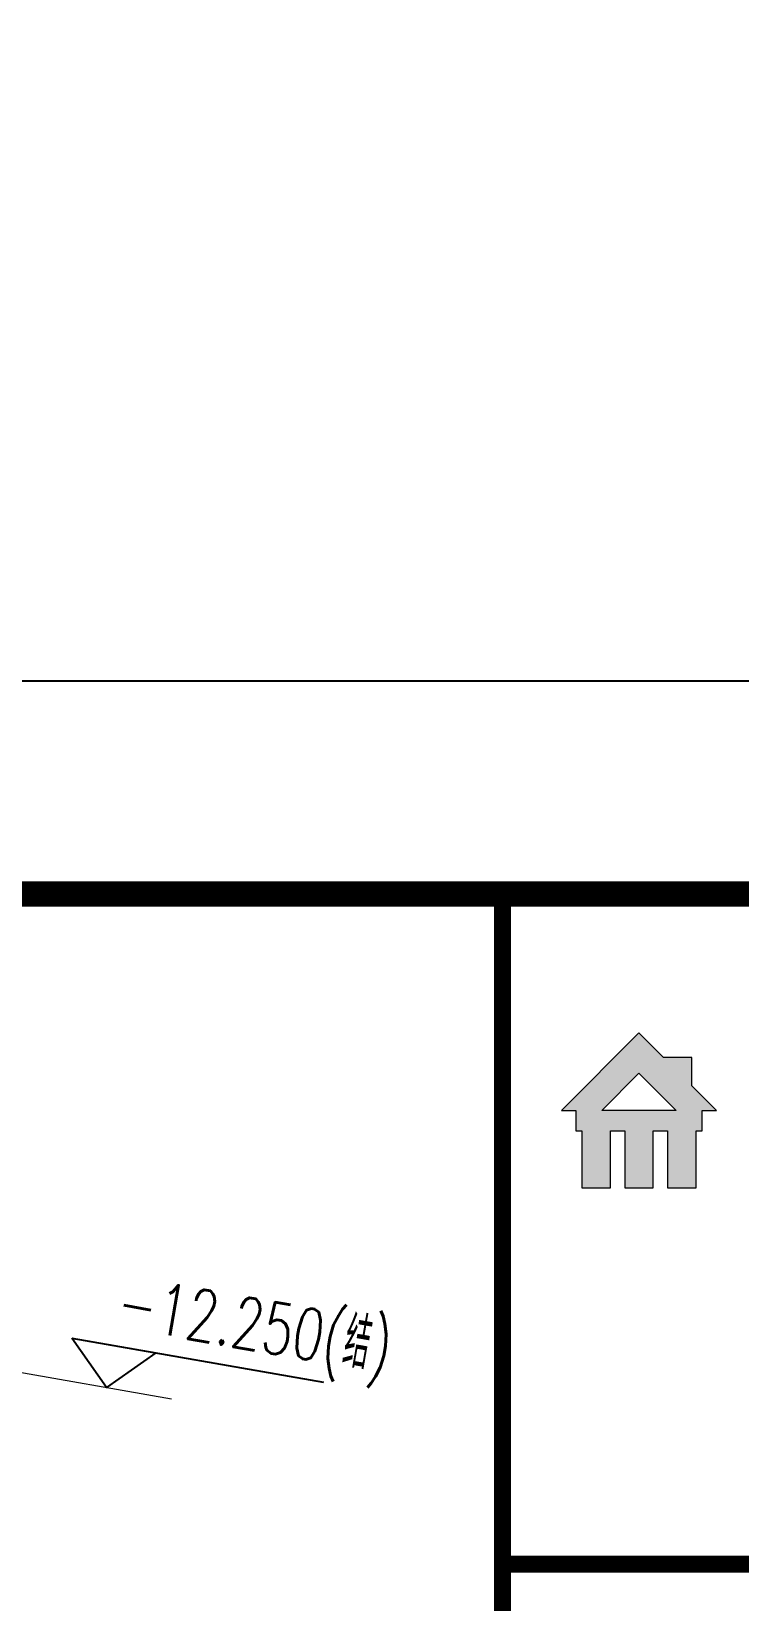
# Model space of a CAD drawing. Header units: millimetres. Extents: x 12325263 to 13848842, y -1463133 to 573208.
# Drawn here: x 12634274 to 12639261, y -1038945 to -1027877 of the extents above; entities that cross this region are included whole.
import ezdxf
from ezdxf.enums import TextEntityAlignment as Align
from ezdxf.xclip import XClip

# ---------------------------------------------------------------- set-up
doc = ezdxf.new("R2010")
doc.units = ezdxf.units.MM
doc.header["$LTSCALE"] = 1000
doc.header["$XCLIPFRAME"] = 0
doc.linetypes.add('-2F平面$0$__DASH', pattern=[0.35, 0.25, -0.1])
doc.linetypes.add('DASH', pattern=[0.35, 0.25, -0.1])
for name, color, linetype in [('-2F平面$0$COLUMN-CONCRETE', 6, 'Continuous'), ('-2F平面$0$DIM-ELEV', 3, 'Continuous'), ('-2F平面$0$DIM_ELEV', 3, 'Continuous'), ('-2F平面$0$ROOF-WATER', 3, 'Continuous'), ('-2F平面$0$WALL-SHATCH', 8, 'Continuous'), ('_U+56FE_U+5C42 1', 7, 'Continuous'), ('TITLIN', 7, 'Continuous'), ('TITLIN1', 7, 'Continuous'), ('WALL', 5, 'Continuous')]:
    doc.layers.add(name, color=color, linetype=linetype)
doc.styles.add('-2F平面$0$Standard', font='simplex.shx', dxfattribs={"bigfont": 'gbcbig.shx'})
doc.styles.add('ACHT', font='simhei.ttf')
doc.styles.add('TITXC', font='simhei.ttf')
doc.styles.add('TITXV', font='', dxfattribs={"width": 0.7})
doc.styles.get('TITXV').set_extended_font_data('SimSun')
doc.dimstyles.new('-2F平面$0$STANDARD', dxfattribs={"dimscale": 100, "dimtxt": 3.5, "dimasz": 1, "dimexe": 2.5, "dimexo": 3, "dimgap": 1.5, "dimtad": 1, "dimdec": 0, "dimzin": 0, "dimdsep": 46, "dimtxsty": '-2F平面$0$Standard', "dimblk": 'adgshg13--2F平面$0$_ArchTick', "dimcen": 0.09, "dimadec": 0, "dimazin": 0, "dimtfac": 1, "dimtdec": 0, "dimtix": 1, "dimtmove": 2, "dimatfit": 3, "dimfxl": 1, "dimtolj": 1, "dimtzin": 0, "dimarcsym": 0})

# ---------------------------------------------------------------- blocks, each defined once
blk = doc.blocks.new('TITLEA0')
at = {"layer": 'TITLIN', "const_width": 80}
blk.add_lwpolyline([(-6500, 78726.4), (-6500, 21532.2)], dxfattribs=at)
blk = doc.blocks.new('logo2021new')
at = {"layer": '_U+56FE_U+5C42 1', "true_color": 0xd7000f}
h = blk.add_hatch(color=12, dxfattribs=at)
h.paths.add_polyline_path([(393429.7, -17635.6), (393496.6, -17635.6), (393381.8, -17520.8), (393381.8, -17386.9), (393247.9, -17386.9), (393133.1, -17272.1), (392769.5, -17635.6), (392836.5, -17635.6), (392836.5, -17731.3), (392865.2, -17731.3), (392865.2, -17999.2), (392999.2, -17999.2), (392999.2, -17731.3), (393066.1, -17731.3), (393066.1, -17999.2), (393200.1, -17999.2), (393200.1, -17731.3), (393267, -17731.3), (393267, -17999.2), (393401, -17999.2), (393401, -17731.3), (393429.7, -17731.3)])
h.paths.add_polyline_path([(393307.2, -17635.6), (392959, -17635.6), (393133.1, -17461.5)])
at = {"layer": '_U+56FE_U+5C42 1', "lineweight": 0}
for points in [[(393429.7, -17635.6), (393496.6, -17635.6), (393381.8, -17520.8), (393381.8, -17386.9), (393247.9, -17386.9), (393133.1, -17272.1), (392769.5, -17635.6), (392836.5, -17635.6), (392836.5, -17731.3), (392865.2, -17731.3), (392865.2, -17999.2), (392999.2, -17999.2), (392999.2, -17731.3), (393066.1, -17731.3), (393066.1, -17999.2), (393200.1, -17999.2), (393200.1, -17731.3), (393267, -17731.3), (393267, -17999.2), (393401, -17999.2), (393401, -17731.3), (393429.7, -17731.3), (393429.7, -17635.6)], [(393307.2, -17635.6), (392959, -17635.6), (393133.1, -17461.5), (393307.2, -17635.6)]]:
    blk.add_lwpolyline(points, dxfattribs=at)
at = {"layer": 'TITLIN', "const_width": 80}
for points in [[(392492.5, -16619.2), (392492.5, -19768.5)], [(392492.5, -19768.5), (398992.5, -19768.5)]]:
    blk.add_lwpolyline(points, dxfattribs=at)
blk = doc.blocks.new('横向图框_A0')
at = {"layer": 'TITLIN1'}
blk.add_lwpolyline([(0, 0), (1189, 0), (1189, 841), (0, 841)], close=True, dxfattribs=at)
at = {"layer": 'TITLIN1', "const_width": 1.2}
blk.add_lwpolyline([(25, 10), (1179, 10), (1179, 831), (25, 831)], close=True, dxfattribs=at)
blk.add_lwpolyline([(25, 10), (1179, 10), (1179, 831), (25, 831)], close=True, dxfattribs=at)
at = {"xscale": 0.01, "yscale": 0.01, "zscale": 0.01}
for name, p in [('logo2021new', (-2810.925, 997.192)), ('TITLEA0', (1179, 18.793))]:
    blk.add_blockref(name, p, dxfattribs=at)
at = {"style": 'TITXV', "width": 0.8}
for tag, p in [('智能化', (9.375, 781)), ('暖通', (3.125, 781)), ('给排水', (15.625, 705)), ('建筑', (3.125, 705)), ('电气', (21.875, 705)), ('结构', (9.375, 705))]:
    blk.add_attdef(tag, text='', height=2.5, rotation=90, dxfattribs=at).set_placement(p, align=Align.MIDDLE_CENTER)
for tag, height, style, p in [('总工程师', 3, 'ACHT', (1143.109, 210.304)), ('审定', 3, 'ACHT', (1143.109, 202.304)), ('审核', 3, 'ACHT', (1143.109, 194.304)), ('设计总负责人1', 3, 'ACHT', (1143.109, 186.304)), ('设计总负责人2', 3, 'ACHT', (1143.109, 178.304)), ('设计总负责人3', 3, 'ACHT', (1143.109, 170.304)), ('专业负责人1', 3, 'ACHT', (1143.109, 162.304)), ('专业负责人2', 3, 'ACHT', (1143.109, 154.304)), ('专业负责人3', 3, 'ACHT', (1143.109, 146.304)), ('校核1', 3, 'ACHT', (1143.109, 138.304)), ('校核2', 3, 'ACHT', (1143.109, 130.304)), ('设计1', 3, 'ACHT', (1143.109, 122.304)), ('设计2', 3, 'ACHT', (1143.109, 114.304)), ('工程编号', 3, 'TITXC', (1142.308, 74.793)), ('专业', 3, 'TITXC', (1170.433, 74.793)), ('设计阶段', 3, 'TITXC', (1155.544, 67.776)), ('图号', 5, 'TITXC', (1140.343, 32.746)), ('出图日期', 3, 'ACHT', (1144.346, 24.293))]:
    blk.add_attdef(tag, text='', height=height, dxfattribs=dict(style=style)).set_placement(p, align=Align.MIDDLE_CENTER)
at = {"style": 'TITXC', "flags": 1}
for tag, height, p in [('建设单位', 3, (1149.822, 102.293)), ('工程名称', 3, (1149.822, 86.293)), ('图纸名称', 5, (1149.822, 51.043))]:
    blk.add_attdef(tag, text='', height=height, dxfattribs=at).set_placement(p, align=Align.MIDDLE_CENTER)
at = {"style": 'ACHT', "width": 0.8}
for tag, p in [('版本号', (1172.763, 32.793)), ('序号', (1172.763, 24.293))]:
    blk.add_attdef(tag, text='', height=3, dxfattribs=at).set_placement(p, align=Align.MIDDLE_CENTER)
blk = doc.blocks.new('*U20')
blk.add_blockref('横向图框_A0', (0, 0))
blk = doc.blocks.new('A$C15443CC7')
at = {"xscale": 150, "yscale": 150, "zscale": 150}
blk.add_blockref('*U20', (0, 0), dxfattribs=at)
blk = doc.blocks.new('adgshg13--2F平面$0$A$C7F010FC0')
at = {"layer": '-2F平面$0$WALL-SHATCH'}
h = blk.add_hatch(color=256, dxfattribs=at)
h.dxf.hatch_style = 1
h.paths.add_polyline_path([(-60384, -16881), (-763, 197), (12588, -13153), (12588, -157996), (-162965, -188820), (-171262, -180523), (-171262, -31311), (-150707, -10756), (-131860, -7981), (-99162, -7981), (-99162, -4981), (-76620, -4981), (-70108, -16881)], flags=16)
h.paths.add_polyline_path([(-60091, -16381), (-647, 647), (12988, -12988), (12988, -158332), (-163101, -189250), (-171662, -180689), (-171662, -31145), (-150778, -10261), (-131897, -7481), (-99562, -7481), (-99562, -4581), (-76366, -4581), (-69908, -16381)])
at = {"layer": '-2F平面$0$COLUMN-CONCRETE'}
for points in [[(-60091, -16381), (-647, 647), (12988, -12988), (12988, -158332), (-163101, -189250), (-171662, -180689), (-171662, -31145), (-150778, -10261), (-131897, -7481), (-99562, -7481), (-99562, -4581), (-76366, -4581), (-69908, -16381)], [(-60384, -16881), (-763, 197), (12588, -13153), (12588, -157996), (-162965, -188820), (-171262, -180523), (-171262, -31311), (-150707, -10756), (-131860, -7981), (-99162, -7981), (-99162, -4981), (-76620, -4981), (-70108, -16881)]]:
    blk.add_lwpolyline(points, close=True, dxfattribs=at)
blk = doc.blocks.new('adgshg13--2F平面$0$P-排水沟')
at = {"layer": '-2F平面$0$ROOF-WATER'}
for p, q in [((209949, 60110), (209949, 124937)), ((209649, 85160), (209649, 124813))]:
    blk.add_line(p, q, dxfattribs=at)
blk = doc.blocks.new('adgshg13--2F平面$0$_ArchTick')
at = {"color": 0, "linetype": 'ByBlock', "const_width": 0.4}
blk.add_lwpolyline([(-0.5, -0.5), (0.5, 0.5)], dxfattribs=at)
blk = doc.blocks.new('adgshg13--2F平面$0$_Dot')
at = {"color": 0, "linetype": 'ByBlock', "lineweight": -2}
blk.add_line((-0.5, 0), (-1, 0), dxfattribs=at)
at = {"color": 0, "linetype": 'ByBlock', "const_width": 0.5}
blk.add_lwpolyline([(-0.25, 0, 1), (0.25, 0, 1)], format="xyb", close=True, dxfattribs=at)
blk = doc.blocks.new('adgshg13--2F平面$0$Lmark11')
blk.add_line((-250, 250), (1250, 250))
blk.add_lwpolyline([(-250, 250), (250, 250), (0, 0), (-250, 250)], close=True)
at = {"color": 7, "style": '-2F平面$0$Standard', "width": 0.8}
blk.add_attdef('LMARK', text='', height=180, rotation=0, dxfattribs=at).set_placement((1136.7, 324.5), align=Align.RIGHT)
blk = doc.blocks.new('adgshg13--2F平面$0$J-集水井-2F')
at = {"layer": '-2F平面$0$DIM-ELEV'}
ref = blk.add_blockref('adgshg13--2F平面$0$Lmark11', (198886, 155769), dxfattribs=dict(at, xscale=1.200000000000001, yscale=1.200000000000001, zscale=1.200000000000001))
ref.add_attrib('LMARK', '-12.250(结)', dxfattribs={"layer": '0', "color": 7, "height": 360, "style": '-2F平面$0$Standard', "width": 0.7}).set_placement((200815, 156206), align=Align.RIGHT)
at = {"layer": '-2F平面$0$DIM_ELEV'}
blk.add_leader([(197113, 154730), (198158, 155769), (199351, 155769)], dimstyle='-2F平面$0$STANDARD', override={"dimscale": 1, "dimtxt": 6000, "dimasz": 100, "dimtad": 0, "dimldrblk": 'adgshg13--2F平面$0$_Dot', "dimlwd": 20}, dxfattribs=at)
blk = doc.blocks.new('A$C2A3E77E8')
at = {"linetype": 'DASH', "ltscale": 3}
blk.add_blockref('adgshg13--2F平面$0$P-排水沟', (364146.8, 67392.6), dxfattribs=at)
at = {"linetype": '-2F平面$0$__DASH'}
blk.add_blockref('adgshg13--2F平面$0$J-集水井-2F', (376983, 4271.8), dxfattribs=at)
at = {"layer": 'WALL', "color": 1}
blk.add_blockref('adgshg13--2F平面$0$A$C7F010FC0', (561507.9, 205483.1), dxfattribs=at)

msp = doc.modelspace()

# ---------------------------------------------------------------- block references
msp.add_blockref('A$C15443CC7', (12470491.6, -1158608))
ref = msp.add_blockref('A$C2A3E77E8', (12039933.3, -1095474.8), dxfattribs=dict(rotation=350.0412492537527))
XClip(ref).set_block_clipping_path([(574517.6328491271, 127502.2367430634), (563167.6328490991, 127502.2228846755), (563167.6311767455, 128872.3654828509), (556800.2987149898, 128872.35771109), (544257.8770271596, 126670.0996581088), (543557.4714692105, 130659.0804795903), (536268.9804626536, 129379.331731239), (537790.8662453052, 120711.8038626132), (523312.3703787625, 118169.6006707186), (521652.1357429288, 127625.0713569671), (520765.6618171427, 127469.4202569119), (520307.3778515682, 130079.4678951118), (515776.700237589, 129283.9687092729), (515422.1926091146, 131303.0932199814), (513452.2958014049, 130957.2097736297), (514282.4182554409, 126229.4878651481), (510637.9919826575, 125589.577113275), (512263.534631284, 116331.1783077423), (512362.3527807724, 116348.529120174), (517291.1072248165, 88278.0145814414), (519851.8954271879, 88727.6234641299), (522454.6248882134, 73904.4148362107), (519893.7906026859, 73454.7686835658), (526007.3042119928, 38637.452739819), (480033.7029030509, 30565.0258553012), (466439.1866319198, 28317.0522398334), (446673.6220214516, 140886.9888556413), (578014.3726615645, 163948.422490485), (584117.7942495663, 129187.8787387202)])

doc.saveas('drawing.dxf')
